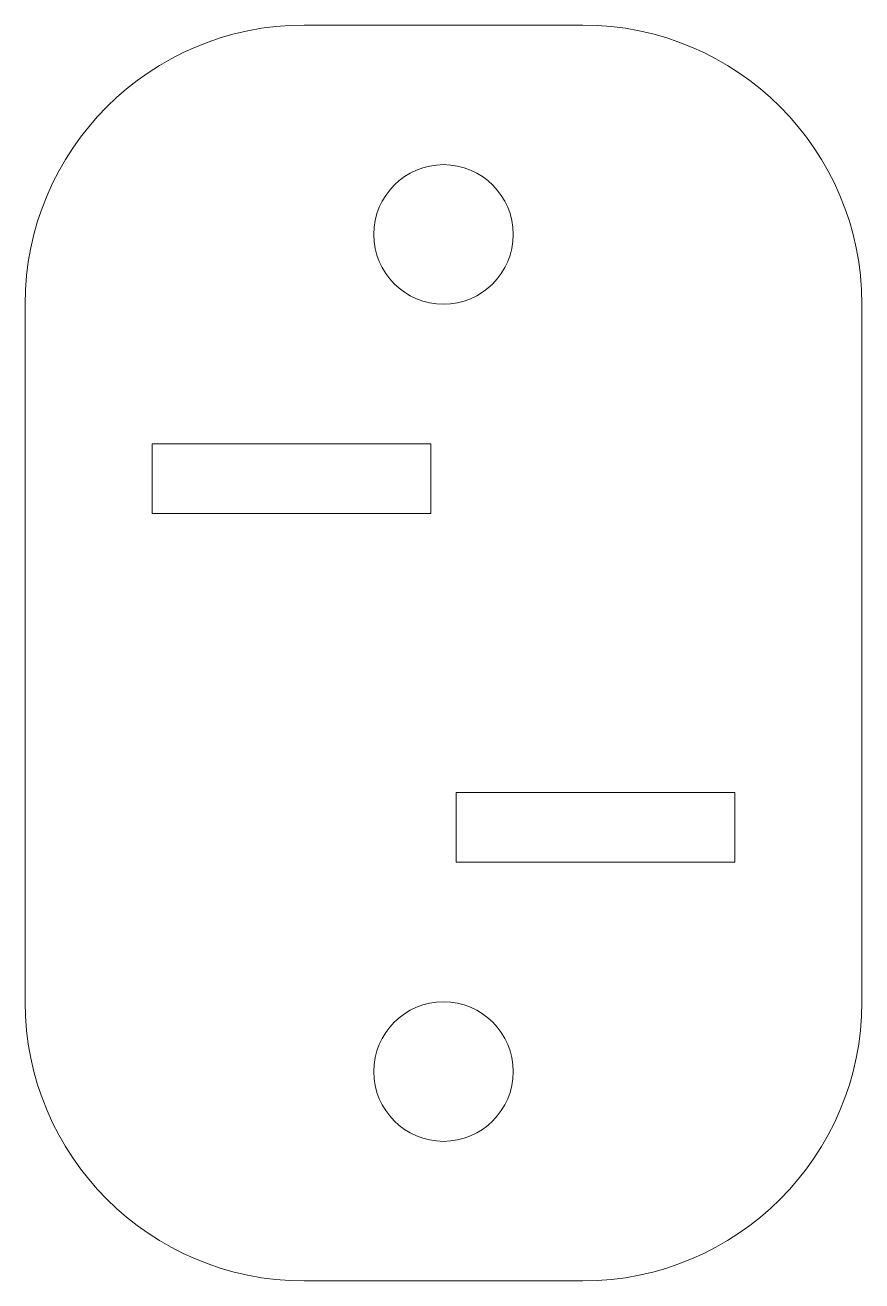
# Model space of a CAD drawing. Header units: millimetres. Extents: x -15 to 15, y 37.5 to 82.5.
import ezdxf

# ---------------------------------------------------------------- set-up
doc = ezdxf.new("R2010")
doc.units = ezdxf.units.MM

msp = doc.modelspace()

# ---------------------------------------------------------------- linework, layer by layer
at = {"color": 7, "linetype": 'Continuous', "lineweight": 15}
for p, q in [((5, 82.5), (-5, 82.5)), ((-15, 72.5), (-15, 47.5)), ((15, 47.5), (15, 72.5)), ((-10.45, 67.5), (-10.45, 65)), ((-0.45, 67.5), (-10.45, 67.5)), ((-0.45, 65), (-0.45, 67.5)), ((-10.45, 65), (-0.45, 65)), ((0.45, 55), (0.45, 52.5)), ((10.45, 55), (0.45, 55)), ((10.45, 52.5), (10.45, 55)), ((0.45, 52.5), (10.45, 52.5)), ((-5, 37.5), (5, 37.5))]:
    msp.add_line(p, q, dxfattribs=at)
for centre in [(0, 75), (0, 45)]:
    msp.add_circle(centre, 2.5, dxfattribs=at)
for centre, start, end in [((-5, 72.5), 90, 180), ((5, 72.5), 0, 90), ((-5, 47.5), 180, 270), ((5, 47.5), 270, 0)]:
    msp.add_arc(centre, 10, start, end, dxfattribs=at)

doc.saveas('drawing.dxf')
